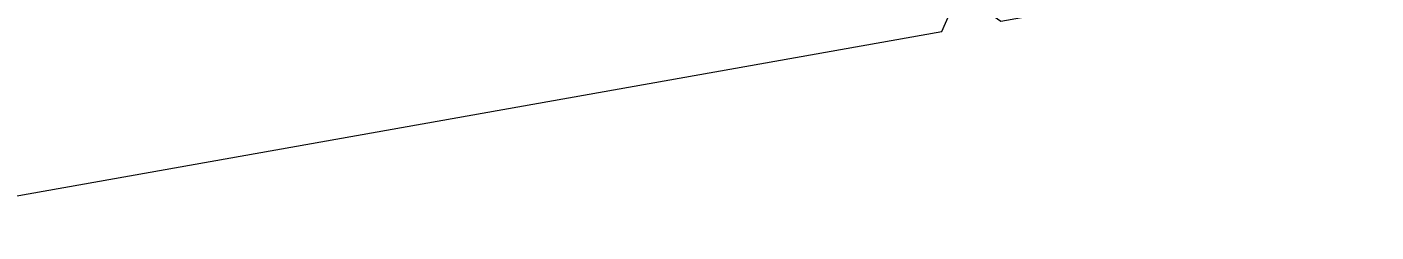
# Model space of a CAD drawing. Header units: millimetres. Extents: x -8417289 to 9420486, y 0 to 166066.
# Drawn here: x -194465.87 to -194452.19, y 106320.98 to 106323.06 of the extents above; entities that cross this region are included whole.
import ezdxf
from ezdxf import colors
from ezdxf.entities.mleader import LeaderData, LeaderLine
from ezdxf.math import Vec2, Vec3

# ---------------------------------------------------------------- set-up
doc = ezdxf.new("R2010")
doc.units = ezdxf.units.MM
doc.header["$MEASUREMENT"] = 0
doc.layers.get('0').update_dxf_attribs({"color": 250, "lineweight": 9})
for name, color, linetype, lineweight in [('_АР ТЕКСТ', 250, 'Continuous', 25), ('АР_Размеры', 175, 'Continuous', 9), ('АР_Сущ Несущая стена', 216, 'Continuous', 30)]:
    doc.layers.add(name, color=color, linetype=linetype, lineweight=lineweight)
doc.styles.add('ISOCPEUR', font='isocpeur.TTF')

# ---------------------------------------------------------------- blocks, each defined once
blk = doc.blocks.new('_DotSmall')
at = {"color": 0, "linetype": 'ByBlock', "const_width": 0.5}
blk.add_lwpolyline([(-0.0625, 0, 1), (0.0625, 0, 1)], format="xyb", close=True, dxfattribs=at)

msp = doc.modelspace()

# ---------------------------------------------------------------- linework, layer by layer
at = {"layer": 'АР_Размеры', "color": 5, "lineweight": 0, "ltscale": 100, "transparency": 33554687}
for points in [[(-194468.136, 106360.88), (-194462.352, 106328.244, 0.414326), (-194461.716, 106327.8), (-194460.395, 106328.034, 0.410627), (-194459.949, 106328.663), (-194460.068, 106329.33, 0.492552), (-194460.332, 106329.531), (-194460.83, 106329.442, -0.441111), (-194461.113, 106329.64), (-194461.381, 106331.494, -0.208057), (-194461.101, 106332.35, -0.000016), (-194459.173, 106335.105, -0.439819), (-194457.73, 106335.361, -0.000016), (-194454.973, 106333.436, -0.208057), (-194454.416, 106332.729), (-194454.03, 106330.895, -0.441111), (-194454.228, 106330.613), (-194454.726, 106330.524, 0.492552), (-194454.905, 106330.245), (-194454.787, 106329.578, 0.410627), (-194454.152, 106329.14), (-194452.832, 106329.374, 0.414326), (-194452.387, 106330.01), (-194458.172, 106362.646, 0.523933)], [(-194468.136, 106360.88), (-194462.352, 106328.244, 0.414326), (-194461.716, 106327.8), (-194460.395, 106328.034, 0.410627), (-194459.949, 106328.663), (-194460.068, 106329.33, 0.492552), (-194460.332, 106329.531), (-194460.83, 106329.442, -0.441111), (-194461.113, 106329.64), (-194461.381, 106331.494, -0.208057), (-194461.101, 106332.35, -0.000016), (-194459.173, 106335.105, -0.439819), (-194457.73, 106335.361, -0.000016), (-194454.973, 106333.436, -0.208057), (-194454.416, 106332.729), (-194454.03, 106330.895, -0.441111), (-194454.228, 106330.613), (-194454.726, 106330.524, 0.492552), (-194454.905, 106330.245), (-194454.787, 106329.578, 0.410627), (-194454.152, 106329.14), (-194452.832, 106329.374, 0.414326), (-194452.387, 106330.01), (-194458.172, 106362.646, 0.523933)], [(-194468.136, 106360.88), (-194462.352, 106328.244, 0.414326), (-194461.716, 106327.8), (-194460.395, 106328.034, 0.410627), (-194459.949, 106328.663), (-194460.068, 106329.33, 0.492552), (-194460.332, 106329.531), (-194460.83, 106329.442, -0.441111), (-194461.113, 106329.64), (-194461.381, 106331.494, -0.208057), (-194461.101, 106332.35, -0.000016), (-194459.173, 106335.105, -0.439819), (-194457.73, 106335.361, -0.000016), (-194454.973, 106333.436, -0.208057), (-194454.416, 106332.729), (-194454.03, 106330.895, -0.441111), (-194454.228, 106330.613), (-194454.726, 106330.524, 0.492552), (-194454.905, 106330.245), (-194454.787, 106329.578, 0.410627), (-194454.152, 106329.14), (-194452.832, 106329.374, 0.414326), (-194452.387, 106330.01), (-194458.172, 106362.646, 0.523933)], [(-194468.136, 106360.88), (-194462.352, 106328.244, 0.414326), (-194461.716, 106327.8), (-194460.395, 106328.034, 0.410627), (-194459.949, 106328.663), (-194460.068, 106329.33, 0.492552), (-194460.332, 106329.531), (-194460.83, 106329.442, -0.441111), (-194461.113, 106329.64), (-194461.381, 106331.494, -0.208057), (-194461.101, 106332.35, -0.000016), (-194459.173, 106335.105, -0.439819), (-194457.73, 106335.361, -0.000016), (-194454.973, 106333.436, -0.208057), (-194454.416, 106332.729), (-194454.03, 106330.895, -0.441111), (-194454.228, 106330.613), (-194454.726, 106330.524, 0.492552), (-194454.905, 106330.245), (-194454.787, 106329.578, 0.410627), (-194454.152, 106329.14), (-194452.832, 106329.374, 0.414326), (-194452.387, 106330.01), (-194458.172, 106362.646, 0.523933)], [(-194468.136, 106360.88), (-194462.352, 106328.244, 0.414326), (-194461.716, 106327.8), (-194460.395, 106328.034, 0.410627), (-194459.949, 106328.663), (-194460.068, 106329.33, 0.492552), (-194460.332, 106329.531), (-194460.83, 106329.442, -0.441111), (-194461.113, 106329.64), (-194461.381, 106331.494, -0.208057), (-194461.101, 106332.35, -0.000016), (-194459.173, 106335.105, -0.439819), (-194457.73, 106335.361, -0.000016), (-194454.973, 106333.436, -0.208057), (-194454.416, 106332.729), (-194454.03, 106330.895, -0.441111), (-194454.228, 106330.613), (-194454.726, 106330.524, 0.492552), (-194454.905, 106330.245), (-194454.787, 106329.578, 0.410627), (-194454.152, 106329.14), (-194452.832, 106329.374, 0.414326), (-194452.387, 106330.01), (-194458.172, 106362.646, 0.523933)], [(-194468.136, 106360.88), (-194462.352, 106328.244, 0.414326), (-194461.716, 106327.8), (-194460.395, 106328.034, 0.410627), (-194459.949, 106328.663), (-194460.068, 106329.33, 0.492552), (-194460.332, 106329.531), (-194460.83, 106329.442, -0.441111), (-194461.113, 106329.64), (-194461.381, 106331.494, -0.208057), (-194461.101, 106332.35, -0.000016), (-194459.173, 106335.105, -0.439819), (-194457.73, 106335.361, -0.000016), (-194454.973, 106333.436, -0.208057), (-194454.416, 106332.729), (-194454.03, 106330.895, -0.441111), (-194454.228, 106330.613), (-194454.726, 106330.524, 0.492552), (-194454.905, 106330.245), (-194454.787, 106329.578, 0.410627), (-194454.152, 106329.14), (-194452.832, 106329.374, 0.414326), (-194452.387, 106330.01), (-194458.172, 106362.646, 0.523933)], [(-194468.136, 106360.88), (-194462.352, 106328.244, 0.414326), (-194461.716, 106327.8), (-194460.395, 106328.034, 0.410627), (-194459.949, 106328.663), (-194460.068, 106329.33, 0.492552), (-194460.332, 106329.531), (-194460.83, 106329.442, -0.441111), (-194461.113, 106329.64), (-194461.381, 106331.494, -0.208057), (-194461.101, 106332.35, -0.000016), (-194459.173, 106335.105, -0.439819), (-194457.73, 106335.361, -0.000016), (-194454.973, 106333.436, -0.208057), (-194454.416, 106332.729), (-194454.03, 106330.895, -0.441111), (-194454.228, 106330.613), (-194454.726, 106330.524, 0.492552), (-194454.905, 106330.245), (-194454.787, 106329.578, 0.410627), (-194454.152, 106329.14), (-194452.832, 106329.374, 0.414326), (-194452.387, 106330.01), (-194458.172, 106362.646, 0.523933)], [(-194468.136, 106360.88), (-194462.352, 106328.244, 0.414326), (-194461.716, 106327.8), (-194460.395, 106328.034, 0.410627), (-194459.949, 106328.663), (-194460.068, 106329.33, 0.492552), (-194460.332, 106329.531), (-194460.83, 106329.442, -0.441111), (-194461.113, 106329.64), (-194461.381, 106331.494, -0.208057), (-194461.101, 106332.35, -0.000016), (-194459.173, 106335.105, -0.439819), (-194457.73, 106335.361, -0.000016), (-194454.973, 106333.436, -0.208057), (-194454.416, 106332.729), (-194454.03, 106330.895, -0.441111), (-194454.228, 106330.613), (-194454.726, 106330.524, 0.492552), (-194454.905, 106330.245), (-194454.787, 106329.578, 0.410627), (-194454.152, 106329.14), (-194452.832, 106329.374, 0.414326), (-194452.387, 106330.01), (-194458.172, 106362.646, 0.523933)], [(-194468.136, 106360.88), (-194462.352, 106328.244, 0.414326), (-194461.716, 106327.8), (-194460.395, 106328.034, 0.410627), (-194459.949, 106328.663), (-194460.068, 106329.33, 0.492552), (-194460.332, 106329.531), (-194460.83, 106329.442, -0.441111), (-194461.113, 106329.64), (-194461.381, 106331.494, -0.208057), (-194461.101, 106332.35, -0.000016), (-194459.173, 106335.105, -0.439819), (-194457.73, 106335.361, -0.000016), (-194454.973, 106333.436, -0.208057), (-194454.416, 106332.729), (-194454.03, 106330.895, -0.441111), (-194454.228, 106330.613), (-194454.726, 106330.524, 0.492552), (-194454.905, 106330.245), (-194454.787, 106329.578, 0.410627), (-194454.152, 106329.14), (-194452.832, 106329.374, 0.414326), (-194452.387, 106330.01), (-194458.172, 106362.646, 0.523933)], [(-194468.136, 106360.88), (-194462.352, 106328.244, 0.414326), (-194461.716, 106327.8), (-194460.395, 106328.034, 0.410627), (-194459.949, 106328.663), (-194460.068, 106329.33, 0.492552), (-194460.332, 106329.531), (-194460.83, 106329.442, -0.441111), (-194461.113, 106329.64), (-194461.381, 106331.494, -0.208057), (-194461.101, 106332.35, -0.000016), (-194459.173, 106335.105, -0.439819), (-194457.73, 106335.361, -0.000016), (-194454.973, 106333.436, -0.208057), (-194454.416, 106332.729), (-194454.03, 106330.895, -0.441111), (-194454.228, 106330.613), (-194454.726, 106330.524, 0.492552), (-194454.905, 106330.245), (-194454.787, 106329.578, 0.410627), (-194454.152, 106329.14), (-194452.832, 106329.374, 0.414326), (-194452.387, 106330.01), (-194458.172, 106362.646, 0.523933)], [(-194468.136, 106360.88), (-194462.352, 106328.244, 0.414326), (-194461.716, 106327.8), (-194460.395, 106328.034, 0.410627), (-194459.949, 106328.663), (-194460.068, 106329.33, 0.492552), (-194460.332, 106329.531), (-194460.83, 106329.442, -0.441111), (-194461.113, 106329.64), (-194461.381, 106331.494, -0.208057), (-194461.101, 106332.35, -0.000016), (-194459.173, 106335.105, -0.439819), (-194457.73, 106335.361, -0.000016), (-194454.973, 106333.436, -0.208057), (-194454.416, 106332.729), (-194454.03, 106330.895, -0.441111), (-194454.228, 106330.613), (-194454.726, 106330.524, 0.492552), (-194454.905, 106330.245), (-194454.787, 106329.578, 0.410627), (-194454.152, 106329.14), (-194452.832, 106329.374, 0.414326), (-194452.387, 106330.01), (-194458.172, 106362.646, 0.523933)], [(-194468.136, 106360.88), (-194462.352, 106328.244, 0.414326), (-194461.716, 106327.8), (-194460.395, 106328.034, 0.410627), (-194459.949, 106328.663), (-194460.068, 106329.33, 0.492552), (-194460.332, 106329.531), (-194460.83, 106329.442, -0.441111), (-194461.113, 106329.64), (-194461.381, 106331.494, -0.208057), (-194461.101, 106332.35, -0.000016), (-194459.173, 106335.105, -0.439819), (-194457.73, 106335.361, -0.000016), (-194454.973, 106333.436, -0.208057), (-194454.416, 106332.729), (-194454.03, 106330.895, -0.441111), (-194454.228, 106330.613), (-194454.726, 106330.524, 0.492552), (-194454.905, 106330.245), (-194454.787, 106329.578, 0.410627), (-194454.152, 106329.14), (-194452.832, 106329.374, 0.414326), (-194452.387, 106330.01), (-194458.172, 106362.646, 0.523933)], [(-194468.136, 106360.88), (-194462.352, 106328.244, 0.414326), (-194461.716, 106327.8), (-194460.395, 106328.034, 0.410627), (-194459.949, 106328.663), (-194460.068, 106329.33, 0.492552), (-194460.332, 106329.531), (-194460.83, 106329.442, -0.441111), (-194461.113, 106329.64), (-194461.381, 106331.494, -0.208057), (-194461.101, 106332.35, -0.000016), (-194459.173, 106335.105, -0.439819), (-194457.73, 106335.361, -0.000016), (-194454.973, 106333.436, -0.208057), (-194454.416, 106332.729), (-194454.03, 106330.895, -0.441111), (-194454.228, 106330.613), (-194454.726, 106330.524, 0.492552), (-194454.905, 106330.245), (-194454.787, 106329.578, 0.410627), (-194454.152, 106329.14), (-194452.832, 106329.374, 0.414326), (-194452.387, 106330.01), (-194458.172, 106362.646, 0.523933)], [(-194468.136, 106360.88), (-194462.352, 106328.244, 0.414326), (-194461.716, 106327.8), (-194460.395, 106328.034, 0.410627), (-194459.949, 106328.663), (-194460.068, 106329.33, 0.492552), (-194460.332, 106329.531), (-194460.83, 106329.442, -0.441111), (-194461.113, 106329.64), (-194461.381, 106331.494, -0.208057), (-194461.101, 106332.35, -0.000016), (-194459.173, 106335.105, -0.439819), (-194457.73, 106335.361, -0.000016), (-194454.973, 106333.436, -0.208057), (-194454.416, 106332.729), (-194454.03, 106330.895, -0.441111), (-194454.228, 106330.613), (-194454.726, 106330.524, 0.492552), (-194454.905, 106330.245), (-194454.787, 106329.578, 0.410627), (-194454.152, 106329.14), (-194452.832, 106329.374, 0.414326), (-194452.387, 106330.01), (-194458.172, 106362.646, 0.523933)], [(-194468.136, 106360.88), (-194462.352, 106328.244, 0.414326), (-194461.716, 106327.8), (-194460.395, 106328.034, 0.410627), (-194459.949, 106328.663), (-194460.068, 106329.33, 0.492552), (-194460.332, 106329.531), (-194460.83, 106329.442, -0.441111), (-194461.113, 106329.64), (-194461.381, 106331.494, -0.208057), (-194461.101, 106332.35, -0.000016), (-194459.173, 106335.105, -0.439819), (-194457.73, 106335.361, -0.000016), (-194454.973, 106333.436, -0.208057), (-194454.416, 106332.729), (-194454.03, 106330.895, -0.441111), (-194454.228, 106330.613), (-194454.726, 106330.524, 0.492552), (-194454.905, 106330.245), (-194454.787, 106329.578, 0.410627), (-194454.152, 106329.14), (-194452.832, 106329.374, 0.414326), (-194452.387, 106330.01), (-194458.172, 106362.646, 0.523933)], [(-194468.136, 106360.88), (-194462.352, 106328.244, 0.414326), (-194461.716, 106327.8), (-194460.395, 106328.034, 0.410627), (-194459.949, 106328.663), (-194460.068, 106329.33, 0.492552), (-194460.332, 106329.531), (-194460.83, 106329.442, -0.441111), (-194461.113, 106329.64), (-194461.381, 106331.494, -0.208057), (-194461.101, 106332.35, -0.000016), (-194459.173, 106335.105, -0.439819), (-194457.73, 106335.361, -0.000016), (-194454.973, 106333.436, -0.208057), (-194454.416, 106332.729), (-194454.03, 106330.895, -0.441111), (-194454.228, 106330.613), (-194454.726, 106330.524, 0.492552), (-194454.905, 106330.245), (-194454.787, 106329.578, 0.410627), (-194454.152, 106329.14), (-194452.832, 106329.374, 0.414326), (-194452.387, 106330.01), (-194458.172, 106362.646, 0.523933)], [(-194468.136, 106360.88), (-194462.352, 106328.244, 0.414326), (-194461.716, 106327.8), (-194460.395, 106328.034, 0.410627), (-194459.949, 106328.663), (-194460.068, 106329.33, 0.492552), (-194460.332, 106329.531), (-194460.83, 106329.442, -0.441111), (-194461.113, 106329.64), (-194461.381, 106331.494, -0.208057), (-194461.101, 106332.35, -0.000016), (-194459.173, 106335.105, -0.439819), (-194457.73, 106335.361, -0.000016), (-194454.973, 106333.436, -0.208057), (-194454.416, 106332.729), (-194454.03, 106330.895, -0.441111), (-194454.228, 106330.613), (-194454.726, 106330.524, 0.492552), (-194454.905, 106330.245), (-194454.787, 106329.578, 0.410627), (-194454.152, 106329.14), (-194452.832, 106329.374, 0.414326), (-194452.387, 106330.01), (-194458.172, 106362.646, 0.523933)], [(-194468.136, 106360.88), (-194462.352, 106328.244, 0.414326), (-194461.716, 106327.8), (-194460.395, 106328.034, 0.410627), (-194459.949, 106328.663), (-194460.068, 106329.33, 0.492552), (-194460.332, 106329.531), (-194460.83, 106329.442, -0.441111), (-194461.113, 106329.64), (-194461.381, 106331.494, -0.208057), (-194461.101, 106332.35, -0.000016), (-194459.173, 106335.105, -0.439819), (-194457.73, 106335.361, -0.000016), (-194454.973, 106333.436, -0.208057), (-194454.416, 106332.729), (-194454.03, 106330.895, -0.441111), (-194454.228, 106330.613), (-194454.726, 106330.524, 0.492552), (-194454.905, 106330.245), (-194454.787, 106329.578, 0.410627), (-194454.152, 106329.14), (-194452.832, 106329.374, 0.414326), (-194452.387, 106330.01), (-194458.172, 106362.646, 0.523933)], [(-194468.136, 106360.88), (-194462.352, 106328.244, 0.414326), (-194461.716, 106327.8), (-194460.395, 106328.034, 0.410627), (-194459.949, 106328.663), (-194460.068, 106329.33, 0.492552), (-194460.332, 106329.531), (-194460.83, 106329.442, -0.441111), (-194461.113, 106329.64), (-194461.381, 106331.494, -0.208057), (-194461.101, 106332.35, -0.000016), (-194459.173, 106335.105, -0.439819), (-194457.73, 106335.361, -0.000016), (-194454.973, 106333.436, -0.208057), (-194454.416, 106332.729), (-194454.03, 106330.895, -0.441111), (-194454.228, 106330.613), (-194454.726, 106330.524, 0.492552), (-194454.905, 106330.245), (-194454.787, 106329.578, 0.410627), (-194454.152, 106329.14), (-194452.832, 106329.374, 0.414326), (-194452.387, 106330.01), (-194458.172, 106362.646, 0.523933)], [(-194468.136, 106360.88), (-194462.352, 106328.244, 0.414326), (-194461.716, 106327.8), (-194460.395, 106328.034, 0.410627), (-194459.949, 106328.663), (-194460.068, 106329.33, 0.492552), (-194460.332, 106329.531), (-194460.83, 106329.442, -0.441111), (-194461.113, 106329.64), (-194461.381, 106331.494, -0.208057), (-194461.101, 106332.35, -0.000016), (-194459.173, 106335.105, -0.439819), (-194457.73, 106335.361, -0.000016), (-194454.973, 106333.436, -0.208057), (-194454.416, 106332.729), (-194454.03, 106330.895, -0.441111), (-194454.228, 106330.613), (-194454.726, 106330.524, 0.492552), (-194454.905, 106330.245), (-194454.787, 106329.578, 0.410627), (-194454.152, 106329.14), (-194452.832, 106329.374, 0.414326), (-194452.387, 106330.01), (-194458.172, 106362.646, 0.523933)], [(-194468.136, 106360.88), (-194462.352, 106328.244, 0.414326), (-194461.716, 106327.8), (-194460.395, 106328.034, 0.410627), (-194459.949, 106328.663), (-194460.068, 106329.33, 0.492552), (-194460.332, 106329.531), (-194460.83, 106329.442, -0.441111), (-194461.113, 106329.64), (-194461.381, 106331.494, -0.208057), (-194461.101, 106332.35, -0.000016), (-194459.173, 106335.105, -0.439819), (-194457.73, 106335.361, -0.000016), (-194454.973, 106333.436, -0.208057), (-194454.416, 106332.729), (-194454.03, 106330.895, -0.441111), (-194454.228, 106330.613), (-194454.726, 106330.524, 0.492552), (-194454.905, 106330.245), (-194454.787, 106329.578, 0.410627), (-194454.152, 106329.14), (-194452.832, 106329.374, 0.414326), (-194452.387, 106330.01), (-194458.172, 106362.646, 0.523933)], [(-194468.136, 106360.88), (-194462.352, 106328.244, 0.414326), (-194461.716, 106327.8), (-194460.395, 106328.034, 0.410627), (-194459.949, 106328.663), (-194460.068, 106329.33, 0.492552), (-194460.332, 106329.531), (-194460.83, 106329.442, -0.441111), (-194461.113, 106329.64), (-194461.381, 106331.494, -0.208057), (-194461.101, 106332.35, -0.000016), (-194459.173, 106335.105, -0.439819), (-194457.73, 106335.361, -0.000016), (-194454.973, 106333.436, -0.208057), (-194454.416, 106332.729), (-194454.03, 106330.895, -0.441111), (-194454.228, 106330.613), (-194454.726, 106330.524, 0.492552), (-194454.905, 106330.245), (-194454.787, 106329.578, 0.410627), (-194454.152, 106329.14), (-194452.832, 106329.374, 0.414326), (-194452.387, 106330.01), (-194458.172, 106362.646, 0.523933)], [(-194468.136, 106360.88), (-194462.352, 106328.244, 0.414326), (-194461.716, 106327.8), (-194460.395, 106328.034, 0.410627), (-194459.949, 106328.663), (-194460.068, 106329.33, 0.492552), (-194460.332, 106329.531), (-194460.83, 106329.442, -0.441111), (-194461.113, 106329.64), (-194461.381, 106331.494, -0.208057), (-194461.101, 106332.35, -0.000016), (-194459.173, 106335.105, -0.439819), (-194457.73, 106335.361, -0.000016), (-194454.973, 106333.436, -0.208057), (-194454.416, 106332.729), (-194454.03, 106330.895, -0.441111), (-194454.228, 106330.613), (-194454.726, 106330.524, 0.492552), (-194454.905, 106330.245), (-194454.787, 106329.578, 0.410627), (-194454.152, 106329.14), (-194452.832, 106329.374, 0.414326), (-194452.387, 106330.01), (-194458.172, 106362.646, 0.523933)], [(-194468.136, 106360.88), (-194462.352, 106328.244, 0.414326), (-194461.716, 106327.8), (-194460.395, 106328.034, 0.410627), (-194459.949, 106328.663), (-194460.068, 106329.33, 0.492552), (-194460.332, 106329.531), (-194460.83, 106329.442, -0.441111), (-194461.113, 106329.64), (-194461.381, 106331.494, -0.208057), (-194461.101, 106332.35, -0.000016), (-194459.173, 106335.105, -0.439819), (-194457.73, 106335.361, -0.000016), (-194454.973, 106333.436, -0.208057), (-194454.416, 106332.729), (-194454.03, 106330.895, -0.441111), (-194454.228, 106330.613), (-194454.726, 106330.524, 0.492552), (-194454.905, 106330.245), (-194454.787, 106329.578, 0.410627), (-194454.152, 106329.14), (-194452.832, 106329.374, 0.414326), (-194452.387, 106330.01), (-194458.172, 106362.646, 0.523933)], [(-194468.136, 106360.88), (-194462.352, 106328.244, 0.414326), (-194461.716, 106327.8), (-194460.395, 106328.034, 0.410627), (-194459.949, 106328.663), (-194460.068, 106329.33, 0.492552), (-194460.332, 106329.531), (-194460.83, 106329.442, -0.441111), (-194461.113, 106329.64), (-194461.381, 106331.494, -0.208057), (-194461.101, 106332.35, -0.000016), (-194459.173, 106335.105, -0.439819), (-194457.73, 106335.361, -0.000016), (-194454.973, 106333.436, -0.208057), (-194454.416, 106332.729), (-194454.03, 106330.895, -0.441111), (-194454.228, 106330.613), (-194454.726, 106330.524, 0.492552), (-194454.905, 106330.245), (-194454.787, 106329.578, 0.410627), (-194454.152, 106329.14), (-194452.832, 106329.374, 0.414326), (-194452.387, 106330.01), (-194458.172, 106362.646, 0.523933)], [(-194468.136, 106360.88), (-194462.352, 106328.244, 0.414326), (-194461.716, 106327.8), (-194460.395, 106328.034, 0.410627), (-194459.949, 106328.663), (-194460.068, 106329.33, 0.492552), (-194460.332, 106329.531), (-194460.83, 106329.442, -0.441111), (-194461.113, 106329.64), (-194461.381, 106331.494, -0.208057), (-194461.101, 106332.35, -0.000016), (-194459.173, 106335.105, -0.439819), (-194457.73, 106335.361, -0.000016), (-194454.973, 106333.436, -0.208057), (-194454.416, 106332.729), (-194454.03, 106330.895, -0.441111), (-194454.228, 106330.613), (-194454.726, 106330.524, 0.492552), (-194454.905, 106330.245), (-194454.787, 106329.578, 0.410627), (-194454.152, 106329.14), (-194452.832, 106329.374, 0.414326), (-194452.387, 106330.01), (-194458.172, 106362.646, 0.523933)], [(-194468.136, 106360.88), (-194462.352, 106328.244, 0.414326), (-194461.716, 106327.8), (-194460.395, 106328.034, 0.410627), (-194459.949, 106328.663), (-194460.068, 106329.33, 0.492552), (-194460.332, 106329.531), (-194460.83, 106329.442, -0.441111), (-194461.113, 106329.64), (-194461.381, 106331.494, -0.208057), (-194461.101, 106332.35, -0.000016), (-194459.173, 106335.105, -0.439819), (-194457.73, 106335.361, -0.000016), (-194454.973, 106333.436, -0.208057), (-194454.416, 106332.729), (-194454.03, 106330.895, -0.441111), (-194454.228, 106330.613), (-194454.726, 106330.524, 0.492552), (-194454.905, 106330.245), (-194454.787, 106329.578, 0.410627), (-194454.152, 106329.14), (-194452.832, 106329.374, 0.414326), (-194452.387, 106330.01), (-194458.172, 106362.646, 0.523933)], [(-194468.136, 106360.88), (-194462.352, 106328.244, 0.414326), (-194461.716, 106327.8), (-194460.395, 106328.034, 0.410627), (-194459.949, 106328.663), (-194460.068, 106329.33, 0.492552), (-194460.332, 106329.531), (-194460.83, 106329.442, -0.441111), (-194461.113, 106329.64), (-194461.381, 106331.494, -0.208057), (-194461.101, 106332.35, -0.000016), (-194459.173, 106335.105, -0.439819), (-194457.73, 106335.361, -0.000016), (-194454.973, 106333.436, -0.208057), (-194454.416, 106332.729), (-194454.03, 106330.895, -0.441111), (-194454.228, 106330.613), (-194454.726, 106330.524, 0.492552), (-194454.905, 106330.245), (-194454.787, 106329.578, 0.410627), (-194454.152, 106329.14), (-194452.832, 106329.374, 0.414326), (-194452.387, 106330.01), (-194458.172, 106362.646, 0.523933)], [(-194468.136, 106360.88), (-194462.352, 106328.244, 0.414326), (-194461.716, 106327.8), (-194460.395, 106328.034, 0.410627), (-194459.949, 106328.663), (-194460.068, 106329.33, 0.492552), (-194460.332, 106329.531), (-194460.83, 106329.442, -0.441111), (-194461.113, 106329.64), (-194461.381, 106331.494, -0.208057), (-194461.101, 106332.35, -0.000016), (-194459.173, 106335.105, -0.439819), (-194457.73, 106335.361, -0.000016), (-194454.973, 106333.436, -0.208057), (-194454.416, 106332.729), (-194454.03, 106330.895, -0.441111), (-194454.228, 106330.613), (-194454.726, 106330.524, 0.492552), (-194454.905, 106330.245), (-194454.787, 106329.578, 0.410627), (-194454.152, 106329.14), (-194452.832, 106329.374, 0.414326), (-194452.387, 106330.01), (-194458.172, 106362.646, 0.523933)], [(-194468.136, 106360.88), (-194462.352, 106328.244, 0.414326), (-194461.716, 106327.8), (-194460.395, 106328.034, 0.410627), (-194459.949, 106328.663), (-194460.068, 106329.33, 0.492552), (-194460.332, 106329.531), (-194460.83, 106329.442, -0.441111), (-194461.113, 106329.64), (-194461.381, 106331.494, -0.208057), (-194461.101, 106332.35, -0.000016), (-194459.173, 106335.105, -0.439819), (-194457.73, 106335.361, -0.000016), (-194454.973, 106333.436, -0.208057), (-194454.416, 106332.729), (-194454.03, 106330.895, -0.441111), (-194454.228, 106330.613), (-194454.726, 106330.524, 0.492552), (-194454.905, 106330.245), (-194454.787, 106329.578, 0.410627), (-194454.152, 106329.14), (-194452.832, 106329.374, 0.414326), (-194452.387, 106330.01), (-194458.172, 106362.646, 0.523933)], [(-194468.136, 106360.88), (-194462.352, 106328.244, 0.414326), (-194461.716, 106327.8), (-194460.395, 106328.034, 0.410627), (-194459.949, 106328.663), (-194460.068, 106329.33, 0.492552), (-194460.332, 106329.531), (-194460.83, 106329.442, -0.441111), (-194461.113, 106329.64), (-194461.381, 106331.494, -0.208057), (-194461.101, 106332.35, -0.000016), (-194459.173, 106335.105, -0.439819), (-194457.73, 106335.361, -0.000016), (-194454.973, 106333.436, -0.208057), (-194454.416, 106332.729), (-194454.03, 106330.895, -0.441111), (-194454.228, 106330.613), (-194454.726, 106330.524, 0.492552), (-194454.905, 106330.245), (-194454.787, 106329.578, 0.410627), (-194454.152, 106329.14), (-194452.832, 106329.374, 0.414326), (-194452.387, 106330.01), (-194458.172, 106362.646, 0.523933)], [(-194468.136, 106360.88), (-194462.352, 106328.244, 0.414326), (-194461.716, 106327.8), (-194460.395, 106328.034, 0.410627), (-194459.949, 106328.663), (-194460.068, 106329.33, 0.492552), (-194460.332, 106329.531), (-194460.83, 106329.442, -0.441111), (-194461.113, 106329.64), (-194461.381, 106331.494, -0.208057), (-194461.101, 106332.35, -0.000016), (-194459.173, 106335.105, -0.439819), (-194457.73, 106335.361, -0.000016), (-194454.973, 106333.436, -0.208057), (-194454.416, 106332.729), (-194454.03, 106330.895, -0.441111), (-194454.228, 106330.613), (-194454.726, 106330.524, 0.492552), (-194454.905, 106330.245), (-194454.787, 106329.578, 0.410627), (-194454.152, 106329.14), (-194452.832, 106329.374, 0.414326), (-194452.387, 106330.01), (-194458.172, 106362.646, 0.523933)], [(-194468.136, 106360.88), (-194462.352, 106328.244, 0.414326), (-194461.716, 106327.8), (-194460.395, 106328.034, 0.410627), (-194459.949, 106328.663), (-194460.068, 106329.33, 0.492552), (-194460.332, 106329.531), (-194460.83, 106329.442, -0.441111), (-194461.113, 106329.64), (-194461.381, 106331.494, -0.208057), (-194461.101, 106332.35, -0.000016), (-194459.173, 106335.105, -0.439819), (-194457.73, 106335.361, -0.000016), (-194454.973, 106333.436, -0.208057), (-194454.416, 106332.729), (-194454.03, 106330.895, -0.441111), (-194454.228, 106330.613), (-194454.726, 106330.524, 0.492552), (-194454.905, 106330.245), (-194454.787, 106329.578, 0.410627), (-194454.152, 106329.14), (-194452.832, 106329.374, 0.414326), (-194452.387, 106330.01), (-194458.172, 106362.646, 0.523933)], [(-194468.136, 106360.88), (-194462.352, 106328.244, 0.414326), (-194461.716, 106327.8), (-194460.395, 106328.034, 0.410627), (-194459.949, 106328.663), (-194460.068, 106329.33, 0.492552), (-194460.332, 106329.531), (-194460.83, 106329.442, -0.441111), (-194461.113, 106329.64), (-194461.381, 106331.494, -0.208057), (-194461.101, 106332.35, -0.000016), (-194459.173, 106335.105, -0.439819), (-194457.73, 106335.361, -0.000016), (-194454.973, 106333.436, -0.208057), (-194454.416, 106332.729), (-194454.03, 106330.895, -0.441111), (-194454.228, 106330.613), (-194454.726, 106330.524, 0.492552), (-194454.905, 106330.245), (-194454.787, 106329.578, 0.410627), (-194454.152, 106329.14), (-194452.832, 106329.374, 0.414326), (-194452.387, 106330.01), (-194458.172, 106362.646, 0.523933)], [(-194468.136, 106360.88), (-194462.352, 106328.244, 0.414326), (-194461.716, 106327.8), (-194460.395, 106328.034, 0.410627), (-194459.949, 106328.663), (-194460.068, 106329.33, 0.492552), (-194460.332, 106329.531), (-194460.83, 106329.442, -0.441111), (-194461.113, 106329.64), (-194461.381, 106331.494, -0.208057), (-194461.101, 106332.35, -0.000016), (-194459.173, 106335.105, -0.439819), (-194457.73, 106335.361, -0.000016), (-194454.973, 106333.436, -0.208057), (-194454.416, 106332.729), (-194454.03, 106330.895, -0.441111), (-194454.228, 106330.613), (-194454.726, 106330.524, 0.492552), (-194454.905, 106330.245), (-194454.787, 106329.578, 0.410627), (-194454.152, 106329.14), (-194452.832, 106329.374, 0.414326), (-194452.387, 106330.01), (-194458.172, 106362.646, 0.523933)], [(-194468.136, 106360.88), (-194462.352, 106328.244, 0.414326), (-194461.716, 106327.8), (-194460.395, 106328.034, 0.410627), (-194459.949, 106328.663), (-194460.068, 106329.33, 0.492552), (-194460.332, 106329.531), (-194460.83, 106329.442, -0.441111), (-194461.113, 106329.64), (-194461.381, 106331.494, -0.208057), (-194461.101, 106332.35, -0.000016), (-194459.173, 106335.105, -0.439819), (-194457.73, 106335.361, -0.000016), (-194454.973, 106333.436, -0.208057), (-194454.416, 106332.729), (-194454.03, 106330.895, -0.441111), (-194454.228, 106330.613), (-194454.726, 106330.524, 0.492552), (-194454.905, 106330.245), (-194454.787, 106329.578, 0.410627), (-194454.152, 106329.14), (-194452.832, 106329.374, 0.414326), (-194452.387, 106330.01), (-194458.172, 106362.646, 0.523933)], [(-194468.136, 106360.88), (-194462.352, 106328.244, 0.414326), (-194461.716, 106327.8), (-194460.395, 106328.034, 0.410627), (-194459.949, 106328.663), (-194460.068, 106329.33, 0.492552), (-194460.332, 106329.531), (-194460.83, 106329.442, -0.441111), (-194461.113, 106329.64), (-194461.381, 106331.494, -0.208057), (-194461.101, 106332.35, -0.000016), (-194459.173, 106335.105, -0.439819), (-194457.73, 106335.361, -0.000016), (-194454.973, 106333.436, -0.208057), (-194454.416, 106332.729), (-194454.03, 106330.895, -0.441111), (-194454.228, 106330.613), (-194454.726, 106330.524, 0.492552), (-194454.905, 106330.245), (-194454.787, 106329.578, 0.410627), (-194454.152, 106329.14), (-194452.832, 106329.374, 0.414326), (-194452.387, 106330.01), (-194458.172, 106362.646, 0.523933)], [(-194468.136, 106360.88), (-194462.352, 106328.244, 0.414326), (-194461.716, 106327.8), (-194460.395, 106328.034, 0.410627), (-194459.949, 106328.663), (-194460.068, 106329.33, 0.492552), (-194460.332, 106329.531), (-194460.83, 106329.442, -0.441111), (-194461.113, 106329.64), (-194461.381, 106331.494, -0.208057), (-194461.101, 106332.35, -0.000016), (-194459.173, 106335.105, -0.439819), (-194457.73, 106335.361, -0.000016), (-194454.973, 106333.436, -0.208057), (-194454.416, 106332.729), (-194454.03, 106330.895, -0.441111), (-194454.228, 106330.613), (-194454.726, 106330.524, 0.492552), (-194454.905, 106330.245), (-194454.787, 106329.578, 0.410627), (-194454.152, 106329.14), (-194452.832, 106329.374, 0.414326), (-194452.387, 106330.01), (-194458.172, 106362.646, 0.523933)], [(-194468.136, 106360.88), (-194462.352, 106328.244, 0.414326), (-194461.716, 106327.8), (-194460.395, 106328.034, 0.410627), (-194459.949, 106328.663), (-194460.068, 106329.33, 0.492552), (-194460.332, 106329.531), (-194460.83, 106329.442, -0.441111), (-194461.113, 106329.64), (-194461.381, 106331.494, -0.208057), (-194461.101, 106332.35, -0.000016), (-194459.173, 106335.105, -0.439819), (-194457.73, 106335.361, -0.000016), (-194454.973, 106333.436, -0.208057), (-194454.416, 106332.729), (-194454.03, 106330.895, -0.441111), (-194454.228, 106330.613), (-194454.726, 106330.524, 0.492552), (-194454.905, 106330.245), (-194454.787, 106329.578, 0.410627), (-194454.152, 106329.14), (-194452.832, 106329.374, 0.414326), (-194452.387, 106330.01), (-194458.172, 106362.646, 0.523933)], [(-194468.136, 106360.88), (-194462.352, 106328.244, 0.414326), (-194461.716, 106327.8), (-194460.395, 106328.034, 0.410627), (-194459.949, 106328.663), (-194460.068, 106329.33, 0.492552), (-194460.332, 106329.531), (-194460.83, 106329.442, -0.441111), (-194461.113, 106329.64), (-194461.381, 106331.494, -0.208057), (-194461.101, 106332.35, -0.000016), (-194459.173, 106335.105, -0.439819), (-194457.73, 106335.361, -0.000016), (-194454.973, 106333.436, -0.208057), (-194454.416, 106332.729), (-194454.03, 106330.895, -0.441111), (-194454.228, 106330.613), (-194454.726, 106330.524, 0.492552), (-194454.905, 106330.245), (-194454.787, 106329.578, 0.410627), (-194454.152, 106329.14), (-194452.832, 106329.374, 0.414326), (-194452.387, 106330.01), (-194458.172, 106362.646, 0.523933)], [(-194468.136, 106360.88), (-194462.352, 106328.244, 0.414326), (-194461.716, 106327.8), (-194460.395, 106328.034, 0.410627), (-194459.949, 106328.663), (-194460.068, 106329.33, 0.492552), (-194460.332, 106329.531), (-194460.83, 106329.442, -0.441111), (-194461.113, 106329.64), (-194461.381, 106331.494, -0.208057), (-194461.101, 106332.35, -0.000016), (-194459.173, 106335.105, -0.439819), (-194457.73, 106335.361, -0.000016), (-194454.973, 106333.436, -0.208057), (-194454.416, 106332.729), (-194454.03, 106330.895, -0.441111), (-194454.228, 106330.613), (-194454.726, 106330.524, 0.492552), (-194454.905, 106330.245), (-194454.787, 106329.578, 0.410627), (-194454.152, 106329.14), (-194452.832, 106329.374, 0.414326), (-194452.387, 106330.01), (-194458.172, 106362.646, 0.523933)], [(-194468.136, 106360.88), (-194462.352, 106328.244, 0.414326), (-194461.716, 106327.8), (-194460.395, 106328.034, 0.410627), (-194459.949, 106328.663), (-194460.068, 106329.33, 0.492552), (-194460.332, 106329.531), (-194460.83, 106329.442, -0.441111), (-194461.113, 106329.64), (-194461.381, 106331.494, -0.208057), (-194461.101, 106332.35, -0.000016), (-194459.173, 106335.105, -0.439819), (-194457.73, 106335.361, -0.000016), (-194454.973, 106333.436, -0.208057), (-194454.416, 106332.729), (-194454.03, 106330.895, -0.441111), (-194454.228, 106330.613), (-194454.726, 106330.524, 0.492552), (-194454.905, 106330.245), (-194454.787, 106329.578, 0.410627), (-194454.152, 106329.14), (-194452.832, 106329.374, 0.414326), (-194452.387, 106330.01), (-194458.172, 106362.646, 0.523933)], [(-194468.136, 106360.88), (-194462.352, 106328.244, 0.414326), (-194461.716, 106327.8), (-194460.395, 106328.034, 0.410627), (-194459.949, 106328.663), (-194460.068, 106329.33, 0.492552), (-194460.332, 106329.531), (-194460.83, 106329.442, -0.441111), (-194461.113, 106329.64), (-194461.381, 106331.494, -0.208057), (-194461.101, 106332.35, -0.000016), (-194459.173, 106335.105, -0.439819), (-194457.73, 106335.361, -0.000016), (-194454.973, 106333.436, -0.208057), (-194454.416, 106332.729), (-194454.03, 106330.895, -0.441111), (-194454.228, 106330.613), (-194454.726, 106330.524, 0.492552), (-194454.905, 106330.245), (-194454.787, 106329.578, 0.410627), (-194454.152, 106329.14), (-194452.832, 106329.374, 0.414326), (-194452.387, 106330.01), (-194458.172, 106362.646, 0.523933)], [(-194468.136, 106360.88), (-194462.352, 106328.244, 0.414326), (-194461.716, 106327.8), (-194460.395, 106328.034, 0.410627), (-194459.949, 106328.663), (-194460.068, 106329.33, 0.492552), (-194460.332, 106329.531), (-194460.83, 106329.442, -0.441111), (-194461.113, 106329.64), (-194461.381, 106331.494, -0.208057), (-194461.101, 106332.35, -0.000016), (-194459.173, 106335.105, -0.439819), (-194457.73, 106335.361, -0.000016), (-194454.973, 106333.436, -0.208057), (-194454.416, 106332.729), (-194454.03, 106330.895, -0.441111), (-194454.228, 106330.613), (-194454.726, 106330.524, 0.492552), (-194454.905, 106330.245), (-194454.787, 106329.578, 0.410627), (-194454.152, 106329.14), (-194452.832, 106329.374, 0.414326), (-194452.387, 106330.01), (-194458.172, 106362.646, 0.523933)], [(-194468.136, 106360.88), (-194462.352, 106328.244, 0.414326), (-194461.716, 106327.8), (-194460.395, 106328.034, 0.410627), (-194459.949, 106328.663), (-194460.068, 106329.33, 0.492552), (-194460.332, 106329.531), (-194460.83, 106329.442, -0.441111), (-194461.113, 106329.64), (-194461.381, 106331.494, -0.208057), (-194461.101, 106332.35, -0.000016), (-194459.173, 106335.105, -0.439819), (-194457.73, 106335.361, -0.000016), (-194454.973, 106333.436, -0.208057), (-194454.416, 106332.729), (-194454.03, 106330.895, -0.441111), (-194454.228, 106330.613), (-194454.726, 106330.524, 0.492552), (-194454.905, 106330.245), (-194454.787, 106329.578, 0.410627), (-194454.152, 106329.14), (-194452.832, 106329.374, 0.414326), (-194452.387, 106330.01), (-194458.172, 106362.646, 0.523933)], [(-194468.136, 106360.88), (-194462.352, 106328.244, 0.414326), (-194461.716, 106327.8), (-194460.395, 106328.034, 0.410627), (-194459.949, 106328.663), (-194460.068, 106329.33, 0.492552), (-194460.332, 106329.531), (-194460.83, 106329.442, -0.441111), (-194461.113, 106329.64), (-194461.381, 106331.494, -0.208057), (-194461.101, 106332.35, -0.000016), (-194459.173, 106335.105, -0.439819), (-194457.73, 106335.361, -0.000016), (-194454.973, 106333.436, -0.208057), (-194454.416, 106332.729), (-194454.03, 106330.895, -0.441111), (-194454.228, 106330.613), (-194454.726, 106330.524, 0.492552), (-194454.905, 106330.245), (-194454.787, 106329.578, 0.410627), (-194454.152, 106329.14), (-194452.832, 106329.374, 0.414326), (-194452.387, 106330.01), (-194458.172, 106362.646, 0.523933)], [(-194468.136, 106360.88), (-194462.352, 106328.244, 0.414326), (-194461.716, 106327.8), (-194460.395, 106328.034, 0.410627), (-194459.949, 106328.663), (-194460.068, 106329.33, 0.492552), (-194460.332, 106329.531), (-194460.83, 106329.442, -0.441111), (-194461.113, 106329.64), (-194461.381, 106331.494, -0.208057), (-194461.101, 106332.35, -0.000016), (-194459.173, 106335.105, -0.439819), (-194457.73, 106335.361, -0.000016), (-194454.973, 106333.436, -0.208057), (-194454.416, 106332.729), (-194454.03, 106330.895, -0.441111), (-194454.228, 106330.613), (-194454.726, 106330.524, 0.492552), (-194454.905, 106330.245), (-194454.787, 106329.578, 0.410627), (-194454.152, 106329.14), (-194452.832, 106329.374, 0.414326), (-194452.387, 106330.01), (-194458.172, 106362.646, 0.523933)], [(-194468.136, 106360.88), (-194462.352, 106328.244, 0.414326), (-194461.716, 106327.8), (-194460.395, 106328.034, 0.410627), (-194459.949, 106328.663), (-194460.068, 106329.33, 0.492552), (-194460.332, 106329.531), (-194460.83, 106329.442, -0.441111), (-194461.113, 106329.64), (-194461.381, 106331.494, -0.208057), (-194461.101, 106332.35, -0.000016), (-194459.173, 106335.105, -0.439819), (-194457.73, 106335.361, -0.000016), (-194454.973, 106333.436, -0.208057), (-194454.416, 106332.729), (-194454.03, 106330.895, -0.441111), (-194454.228, 106330.613), (-194454.726, 106330.524, 0.492552), (-194454.905, 106330.245), (-194454.787, 106329.578, 0.410627), (-194454.152, 106329.14), (-194452.832, 106329.374, 0.414326), (-194452.387, 106330.01), (-194458.172, 106362.646, 0.523933)], [(-194468.136, 106360.88), (-194462.352, 106328.244, 0.414326), (-194461.716, 106327.8), (-194460.395, 106328.034, 0.410627), (-194459.949, 106328.663), (-194460.068, 106329.33, 0.492552), (-194460.332, 106329.531), (-194460.83, 106329.442, -0.441111), (-194461.113, 106329.64), (-194461.381, 106331.494, -0.208057), (-194461.101, 106332.35, -0.000016), (-194459.173, 106335.105, -0.439819), (-194457.73, 106335.361, -0.000016), (-194454.973, 106333.436, -0.208057), (-194454.416, 106332.729), (-194454.03, 106330.895, -0.441111), (-194454.228, 106330.613), (-194454.726, 106330.524, 0.492552), (-194454.905, 106330.245), (-194454.787, 106329.578, 0.410627), (-194454.152, 106329.14), (-194452.832, 106329.374, 0.414326), (-194452.387, 106330.01), (-194458.172, 106362.646, 0.523933)], [(-194468.136, 106360.88), (-194462.352, 106328.244, 0.414326), (-194461.716, 106327.8), (-194460.395, 106328.034, 0.410627), (-194459.949, 106328.663), (-194460.068, 106329.33, 0.492552), (-194460.332, 106329.531), (-194460.83, 106329.442, -0.441111), (-194461.113, 106329.64), (-194461.381, 106331.494, -0.208057), (-194461.101, 106332.35, -0.000016), (-194459.173, 106335.105, -0.439819), (-194457.73, 106335.361, -0.000016), (-194454.973, 106333.436, -0.208057), (-194454.416, 106332.729), (-194454.03, 106330.895, -0.441111), (-194454.228, 106330.613), (-194454.726, 106330.524, 0.492552), (-194454.905, 106330.245), (-194454.787, 106329.578, 0.410627), (-194454.152, 106329.14), (-194452.832, 106329.374, 0.414326), (-194452.387, 106330.01), (-194458.172, 106362.646, 0.523933)], [(-194468.136, 106360.88), (-194462.352, 106328.244, 0.414326), (-194461.716, 106327.8), (-194460.395, 106328.034, 0.410627), (-194459.949, 106328.663), (-194460.068, 106329.33, 0.492552), (-194460.332, 106329.531), (-194460.83, 106329.442, -0.441111), (-194461.113, 106329.64), (-194461.381, 106331.494, -0.208057), (-194461.101, 106332.35, -0.000016), (-194459.173, 106335.105, -0.439819), (-194457.73, 106335.361, -0.000016), (-194454.973, 106333.436, -0.208057), (-194454.416, 106332.729), (-194454.03, 106330.895, -0.441111), (-194454.228, 106330.613), (-194454.726, 106330.524, 0.492552), (-194454.905, 106330.245), (-194454.787, 106329.578, 0.410627), (-194454.152, 106329.14), (-194452.832, 106329.374, 0.414326), (-194452.387, 106330.01), (-194458.172, 106362.646, 0.523933)], [(-194468.136, 106360.88), (-194462.352, 106328.244, 0.414326), (-194461.716, 106327.8), (-194460.395, 106328.034, 0.410627), (-194459.949, 106328.663), (-194460.068, 106329.33, 0.492552), (-194460.332, 106329.531), (-194460.83, 106329.442, -0.441111), (-194461.113, 106329.64), (-194461.381, 106331.494, -0.208057), (-194461.101, 106332.35, -0.000016), (-194459.173, 106335.105, -0.439819), (-194457.73, 106335.361, -0.000016), (-194454.973, 106333.436, -0.208057), (-194454.416, 106332.729), (-194454.03, 106330.895, -0.441111), (-194454.228, 106330.613), (-194454.726, 106330.524, 0.492552), (-194454.905, 106330.245), (-194454.787, 106329.578, 0.410627), (-194454.152, 106329.14), (-194452.832, 106329.374, 0.414326), (-194452.387, 106330.01), (-194458.172, 106362.646, 0.523933)], [(-194468.136, 106360.88), (-194462.352, 106328.244, 0.414326), (-194461.716, 106327.8), (-194460.395, 106328.034, 0.410627), (-194459.949, 106328.663), (-194460.068, 106329.33, 0.492552), (-194460.332, 106329.531), (-194460.83, 106329.442, -0.441111), (-194461.113, 106329.64), (-194461.381, 106331.494, -0.208057), (-194461.101, 106332.35, -0.000016), (-194459.173, 106335.105, -0.439819), (-194457.73, 106335.361, -0.000016), (-194454.973, 106333.436, -0.208057), (-194454.416, 106332.729), (-194454.03, 106330.895, -0.441111), (-194454.228, 106330.613), (-194454.726, 106330.524, 0.492552), (-194454.905, 106330.245), (-194454.787, 106329.578, 0.410627), (-194454.152, 106329.14), (-194452.832, 106329.374, 0.414326), (-194452.387, 106330.01), (-194458.172, 106362.646, 0.523933)], [(-194468.136, 106360.88), (-194462.352, 106328.244, 0.414326), (-194461.716, 106327.8), (-194460.395, 106328.034, 0.410627), (-194459.949, 106328.663), (-194460.068, 106329.33, 0.492552), (-194460.332, 106329.531), (-194460.83, 106329.442, -0.441111), (-194461.113, 106329.64), (-194461.381, 106331.494, -0.208057), (-194461.101, 106332.35, -0.000016), (-194459.173, 106335.105, -0.439819), (-194457.73, 106335.361, -0.000016), (-194454.973, 106333.436, -0.208057), (-194454.416, 106332.729), (-194454.03, 106330.895, -0.441111), (-194454.228, 106330.613), (-194454.726, 106330.524, 0.492552), (-194454.905, 106330.245), (-194454.787, 106329.578, 0.410627), (-194454.152, 106329.14), (-194452.832, 106329.374, 0.414326), (-194452.387, 106330.01), (-194458.172, 106362.646, 0.523933)], [(-194468.136, 106360.88), (-194462.352, 106328.244, 0.414326), (-194461.716, 106327.8), (-194460.395, 106328.034, 0.410627), (-194459.949, 106328.663), (-194460.068, 106329.33, 0.492552), (-194460.332, 106329.531), (-194460.83, 106329.442, -0.441111), (-194461.113, 106329.64), (-194461.381, 106331.494, -0.208057), (-194461.101, 106332.35, -0.000016), (-194459.173, 106335.105, -0.439819), (-194457.73, 106335.361, -0.000016), (-194454.973, 106333.436, -0.208057), (-194454.416, 106332.729), (-194454.03, 106330.895, -0.441111), (-194454.228, 106330.613), (-194454.726, 106330.524, 0.492552), (-194454.905, 106330.245), (-194454.787, 106329.578, 0.410627), (-194454.152, 106329.14), (-194452.832, 106329.374, 0.414326), (-194452.387, 106330.01), (-194458.172, 106362.646, 0.523933)], [(-194468.136, 106360.88), (-194462.352, 106328.244, 0.414326), (-194461.716, 106327.8), (-194460.395, 106328.034, 0.410627), (-194459.949, 106328.663), (-194460.068, 106329.33, 0.492552), (-194460.332, 106329.531), (-194460.83, 106329.442, -0.441111), (-194461.113, 106329.64), (-194461.381, 106331.494, -0.208057), (-194461.101, 106332.35, -0.000016), (-194459.173, 106335.105, -0.439819), (-194457.73, 106335.361, -0.000016), (-194454.973, 106333.436, -0.208057), (-194454.416, 106332.729), (-194454.03, 106330.895, -0.441111), (-194454.228, 106330.613), (-194454.726, 106330.524, 0.492552), (-194454.905, 106330.245), (-194454.787, 106329.578, 0.410627), (-194454.152, 106329.14), (-194452.832, 106329.374, 0.414326), (-194452.387, 106330.01), (-194458.172, 106362.646, 0.523933)], [(-194468.136, 106360.88), (-194462.352, 106328.244, 0.414326), (-194461.716, 106327.8), (-194460.395, 106328.034, 0.410627), (-194459.949, 106328.663), (-194460.068, 106329.33, 0.492552), (-194460.332, 106329.531), (-194460.83, 106329.442, -0.441111), (-194461.113, 106329.64), (-194461.381, 106331.494, -0.208057), (-194461.101, 106332.35, -0.000016), (-194459.173, 106335.105, -0.439819), (-194457.73, 106335.361, -0.000016), (-194454.973, 106333.436, -0.208057), (-194454.416, 106332.729), (-194454.03, 106330.895, -0.441111), (-194454.228, 106330.613), (-194454.726, 106330.524, 0.492552), (-194454.905, 106330.245), (-194454.787, 106329.578, 0.410627), (-194454.152, 106329.14), (-194452.832, 106329.374, 0.414326), (-194452.387, 106330.01), (-194458.172, 106362.646, 0.523933)], [(-194468.136, 106360.88), (-194462.352, 106328.244, 0.414326), (-194461.716, 106327.8), (-194460.395, 106328.034, 0.410627), (-194459.949, 106328.663), (-194460.068, 106329.33, 0.492552), (-194460.332, 106329.531), (-194460.83, 106329.442, -0.441111), (-194461.113, 106329.64), (-194461.381, 106331.494, -0.208057), (-194461.101, 106332.35, -0.000016), (-194459.173, 106335.105, -0.439819), (-194457.73, 106335.361, -0.000016), (-194454.973, 106333.436, -0.208057), (-194454.416, 106332.729), (-194454.03, 106330.895, -0.441111), (-194454.228, 106330.613), (-194454.726, 106330.524, 0.492552), (-194454.905, 106330.245), (-194454.787, 106329.578, 0.410627), (-194454.152, 106329.14), (-194452.832, 106329.374, 0.414326), (-194452.387, 106330.01), (-194458.172, 106362.646, 0.523933)], [(-194468.136, 106360.88), (-194462.352, 106328.244, 0.414326), (-194461.716, 106327.8), (-194460.395, 106328.034, 0.410627), (-194459.949, 106328.663), (-194460.068, 106329.33, 0.492552), (-194460.332, 106329.531), (-194460.83, 106329.442, -0.441111), (-194461.113, 106329.64), (-194461.381, 106331.494, -0.208057), (-194461.101, 106332.35, -0.000016), (-194459.173, 106335.105, -0.439819), (-194457.73, 106335.361, -0.000016), (-194454.973, 106333.436, -0.208057), (-194454.416, 106332.729), (-194454.03, 106330.895, -0.441111), (-194454.228, 106330.613), (-194454.726, 106330.524, 0.492552), (-194454.905, 106330.245), (-194454.787, 106329.578, 0.410627), (-194454.152, 106329.14), (-194452.832, 106329.374, 0.414326), (-194452.387, 106330.01), (-194458.172, 106362.646, 0.523933)], [(-194468.136, 106360.88), (-194462.352, 106328.244, 0.414326), (-194461.716, 106327.8), (-194460.395, 106328.034, 0.410627), (-194459.949, 106328.663), (-194460.068, 106329.33, 0.492552), (-194460.332, 106329.531), (-194460.83, 106329.442, -0.441111), (-194461.113, 106329.64), (-194461.381, 106331.494, -0.208057), (-194461.101, 106332.35, -0.000016), (-194459.173, 106335.105, -0.439819), (-194457.73, 106335.361, -0.000016), (-194454.973, 106333.436, -0.208057), (-194454.416, 106332.729), (-194454.03, 106330.895, -0.441111), (-194454.228, 106330.613), (-194454.726, 106330.524, 0.492552), (-194454.905, 106330.245), (-194454.787, 106329.578, 0.410627), (-194454.152, 106329.14), (-194452.832, 106329.374, 0.414326), (-194452.387, 106330.01), (-194458.172, 106362.646, 0.523933)], [(-194468.136, 106360.88), (-194462.352, 106328.244, 0.414326), (-194461.716, 106327.8), (-194460.395, 106328.034, 0.410627), (-194459.949, 106328.663), (-194460.068, 106329.33, 0.492552), (-194460.332, 106329.531), (-194460.83, 106329.442, -0.441111), (-194461.113, 106329.64), (-194461.381, 106331.494, -0.208057), (-194461.101, 106332.35, -0.000016), (-194459.173, 106335.105, -0.439819), (-194457.73, 106335.361, -0.000016), (-194454.973, 106333.436, -0.208057), (-194454.416, 106332.729), (-194454.03, 106330.895, -0.441111), (-194454.228, 106330.613), (-194454.726, 106330.524, 0.492552), (-194454.905, 106330.245), (-194454.787, 106329.578, 0.410627), (-194454.152, 106329.14), (-194452.832, 106329.374, 0.414326), (-194452.387, 106330.01), (-194458.172, 106362.646, 0.523933)], [(-194468.136, 106360.88), (-194462.352, 106328.244, 0.414326), (-194461.716, 106327.8), (-194460.395, 106328.034, 0.410627), (-194459.949, 106328.663), (-194460.068, 106329.33, 0.492552), (-194460.332, 106329.531), (-194460.83, 106329.442, -0.441111), (-194461.113, 106329.64), (-194461.381, 106331.494, -0.208057), (-194461.101, 106332.35, -0.000016), (-194459.173, 106335.105, -0.439819), (-194457.73, 106335.361, -0.000016), (-194454.973, 106333.436, -0.208057), (-194454.416, 106332.729), (-194454.03, 106330.895, -0.441111), (-194454.228, 106330.613), (-194454.726, 106330.524, 0.492552), (-194454.905, 106330.245), (-194454.787, 106329.578, 0.410627), (-194454.152, 106329.14), (-194452.832, 106329.374, 0.414326), (-194452.387, 106330.01), (-194458.172, 106362.646, 0.523933)], [(-194466.319, 106321.288), (-194456.595, 106323.011), (-194456.419, 106323.414), (-194455.995, 106323.118), (-194446.391, 106324.82, -0.082799)], [(-194466.319, 106321.288), (-194456.595, 106323.011), (-194456.419, 106323.414), (-194455.995, 106323.118), (-194446.391, 106324.82, -0.082799)], [(-194466.319, 106321.288), (-194456.595, 106323.011), (-194456.419, 106323.414), (-194455.995, 106323.118), (-194446.391, 106324.82, -0.082799)], [(-194466.319, 106321.288), (-194456.595, 106323.011), (-194456.419, 106323.414), (-194455.995, 106323.118), (-194446.391, 106324.82, -0.082799)], [(-194466.319, 106321.288), (-194456.595, 106323.011), (-194456.419, 106323.414), (-194455.995, 106323.118), (-194446.391, 106324.82, -0.082799)], [(-194466.319, 106321.288), (-194456.595, 106323.011), (-194456.419, 106323.414), (-194455.995, 106323.118), (-194446.391, 106324.82, -0.082799)], [(-194466.319, 106321.288), (-194456.595, 106323.011), (-194456.419, 106323.414), (-194455.995, 106323.118), (-194446.391, 106324.82, -0.082799)], [(-194466.319, 106321.288), (-194456.595, 106323.011), (-194456.419, 106323.414), (-194455.995, 106323.118), (-194446.391, 106324.82, -0.082799)], [(-194466.319, 106321.288), (-194456.595, 106323.011), (-194456.419, 106323.414), (-194455.995, 106323.118), (-194446.391, 106324.82, -0.082799)], [(-194466.319, 106321.288), (-194456.595, 106323.011), (-194456.419, 106323.414), (-194455.995, 106323.118), (-194446.391, 106324.82, -0.082799)], [(-194466.319, 106321.288), (-194456.595, 106323.011), (-194456.419, 106323.414), (-194455.995, 106323.118), (-194446.391, 106324.82, -0.082799)], [(-194466.319, 106321.288), (-194456.595, 106323.011), (-194456.419, 106323.414), (-194455.995, 106323.118), (-194446.391, 106324.82, -0.082799)], [(-194466.319, 106321.288), (-194456.595, 106323.011), (-194456.419, 106323.414), (-194455.995, 106323.118), (-194446.391, 106324.82, -0.082799)], [(-194466.319, 106321.288), (-194456.595, 106323.011), (-194456.419, 106323.414), (-194455.995, 106323.118), (-194446.391, 106324.82, -0.082799)], [(-194466.319, 106321.288), (-194456.595, 106323.011), (-194456.419, 106323.414), (-194455.995, 106323.118), (-194446.391, 106324.82, -0.082799)], [(-194466.319, 106321.288), (-194456.595, 106323.011), (-194456.419, 106323.414), (-194455.995, 106323.118), (-194446.391, 106324.82, -0.082799)], [(-194466.319, 106321.288), (-194456.595, 106323.011), (-194456.419, 106323.414), (-194455.995, 106323.118), (-194446.391, 106324.82, -0.082799)], [(-194466.319, 106321.288), (-194456.595, 106323.011), (-194456.419, 106323.414), (-194455.995, 106323.118), (-194446.391, 106324.82, -0.082799)], [(-194466.319, 106321.288), (-194456.595, 106323.011), (-194456.419, 106323.414), (-194455.995, 106323.118), (-194446.391, 106324.82, -0.082799)], [(-194466.319, 106321.288), (-194456.595, 106323.011), (-194456.419, 106323.414), (-194455.995, 106323.118), (-194446.391, 106324.82, -0.082799)], [(-194466.319, 106321.288), (-194456.595, 106323.011), (-194456.419, 106323.414), (-194455.995, 106323.118), (-194446.391, 106324.82, -0.082799)], [(-194466.319, 106321.288), (-194456.595, 106323.011), (-194456.419, 106323.414), (-194455.995, 106323.118), (-194446.391, 106324.82, -0.082799)], [(-194466.319, 106321.288), (-194456.595, 106323.011), (-194456.419, 106323.414), (-194455.995, 106323.118), (-194446.391, 106324.82, -0.082799)], [(-194466.319, 106321.288), (-194456.595, 106323.011), (-194456.419, 106323.414), (-194455.995, 106323.118), (-194446.391, 106324.82, -0.082799)], [(-194466.319, 106321.288), (-194456.595, 106323.011), (-194456.419, 106323.414), (-194455.995, 106323.118), (-194446.391, 106324.82, -0.082799)], [(-194466.319, 106321.288), (-194456.595, 106323.011), (-194456.419, 106323.414), (-194455.995, 106323.118), (-194446.391, 106324.82, -0.082799)], [(-194466.319, 106321.288), (-194456.595, 106323.011), (-194456.419, 106323.414), (-194455.995, 106323.118), (-194446.391, 106324.82, -0.082799)], [(-194466.319, 106321.288), (-194456.595, 106323.011), (-194456.419, 106323.414), (-194455.995, 106323.118), (-194446.391, 106324.82, -0.082799)], [(-194466.319, 106321.288), (-194456.595, 106323.011), (-194456.419, 106323.414), (-194455.995, 106323.118), (-194446.391, 106324.82, -0.082799)], [(-194466.319, 106321.288), (-194456.595, 106323.011), (-194456.419, 106323.414), (-194455.995, 106323.118), (-194446.391, 106324.82, -0.082799)], [(-194466.319, 106321.288), (-194456.595, 106323.011), (-194456.419, 106323.414), (-194455.995, 106323.118), (-194446.391, 106324.82, -0.082799)], [(-194466.319, 106321.288), (-194456.595, 106323.011), (-194456.419, 106323.414), (-194455.995, 106323.118), (-194446.391, 106324.82, -0.082799)], [(-194466.319, 106321.288), (-194456.595, 106323.011), (-194456.419, 106323.414), (-194455.995, 106323.118), (-194446.391, 106324.82, -0.082799)], [(-194466.319, 106321.288), (-194456.595, 106323.011), (-194456.419, 106323.414), (-194455.995, 106323.118), (-194446.391, 106324.82, -0.082799)], [(-194466.319, 106321.288), (-194456.595, 106323.011), (-194456.419, 106323.414), (-194455.995, 106323.118), (-194446.391, 106324.82, -0.082799)], [(-194466.319, 106321.288), (-194456.595, 106323.011), (-194456.419, 106323.414), (-194455.995, 106323.118), (-194446.391, 106324.82, -0.082799)], [(-194466.319, 106321.288), (-194456.595, 106323.011), (-194456.419, 106323.414), (-194455.995, 106323.118), (-194446.391, 106324.82, -0.082799)], [(-194466.319, 106321.288), (-194456.595, 106323.011), (-194456.419, 106323.414), (-194455.995, 106323.118), (-194446.391, 106324.82, -0.082799)], [(-194466.319, 106321.288), (-194456.595, 106323.011), (-194456.419, 106323.414), (-194455.995, 106323.118), (-194446.391, 106324.82, -0.082799)], [(-194466.319, 106321.288), (-194456.595, 106323.011), (-194456.419, 106323.414), (-194455.995, 106323.118), (-194446.391, 106324.82, -0.082799)], [(-194466.319, 106321.288), (-194456.595, 106323.011), (-194456.419, 106323.414), (-194455.995, 106323.118), (-194446.391, 106324.82, -0.082799)], [(-194466.319, 106321.288), (-194456.595, 106323.011), (-194456.419, 106323.414), (-194455.995, 106323.118), (-194446.391, 106324.82, -0.082799)], [(-194466.319, 106321.288), (-194456.595, 106323.011), (-194456.419, 106323.414), (-194455.995, 106323.118), (-194446.391, 106324.82, -0.082799)], [(-194466.319, 106321.288), (-194456.595, 106323.011), (-194456.419, 106323.414), (-194455.995, 106323.118), (-194446.391, 106324.82, -0.082799)], [(-194466.319, 106321.288), (-194456.595, 106323.011), (-194456.419, 106323.414), (-194455.995, 106323.118), (-194446.391, 106324.82, -0.082799)], [(-194466.319, 106321.288), (-194456.595, 106323.011), (-194456.419, 106323.414), (-194455.995, 106323.118), (-194446.391, 106324.82, -0.082799)], [(-194466.319, 106321.288), (-194456.595, 106323.011), (-194456.419, 106323.414), (-194455.995, 106323.118), (-194446.391, 106324.82, -0.082799)], [(-194466.319, 106321.288), (-194456.595, 106323.011), (-194456.419, 106323.414), (-194455.995, 106323.118), (-194446.391, 106324.82, -0.082799)], [(-194466.319, 106321.288), (-194456.595, 106323.011), (-194456.419, 106323.414), (-194455.995, 106323.118), (-194446.391, 106324.82, -0.082799)], [(-194466.319, 106321.288), (-194456.595, 106323.011), (-194456.419, 106323.414), (-194455.995, 106323.118), (-194446.391, 106324.82, -0.082799)], [(-194466.319, 106321.288), (-194456.595, 106323.011), (-194456.419, 106323.414), (-194455.995, 106323.118), (-194446.391, 106324.82, -0.082799)], [(-194466.319, 106321.288), (-194456.595, 106323.011), (-194456.419, 106323.414), (-194455.995, 106323.118), (-194446.391, 106324.82, -0.082799)], [(-194466.319, 106321.288), (-194456.595, 106323.011), (-194456.419, 106323.414), (-194455.995, 106323.118), (-194446.391, 106324.82, -0.082799)], [(-194466.319, 106321.288), (-194456.595, 106323.011), (-194456.419, 106323.414), (-194455.995, 106323.118), (-194446.391, 106324.82, -0.082799)], [(-194466.319, 106321.288), (-194456.595, 106323.011), (-194456.419, 106323.414), (-194455.995, 106323.118), (-194446.391, 106324.82, -0.082799)], [(-194466.319, 106321.288), (-194456.595, 106323.011), (-194456.419, 106323.414), (-194455.995, 106323.118), (-194446.391, 106324.82, -0.082799)], [(-194466.319, 106321.288), (-194456.595, 106323.011), (-194456.419, 106323.414), (-194455.995, 106323.118), (-194446.391, 106324.82, -0.082799)], [(-194466.319, 106321.288), (-194456.595, 106323.011), (-194456.419, 106323.414), (-194455.995, 106323.118), (-194446.391, 106324.82, -0.082799)], [(-194466.319, 106321.288), (-194456.595, 106323.011), (-194456.419, 106323.414), (-194455.995, 106323.118), (-194446.391, 106324.82, -0.082799)], [(-194466.319, 106321.288), (-194456.595, 106323.011), (-194456.419, 106323.414), (-194455.995, 106323.118), (-194446.391, 106324.82, -0.082799)], [(-194466.319, 106321.288), (-194456.595, 106323.011), (-194456.419, 106323.414), (-194455.995, 106323.118), (-194446.391, 106324.82, -0.082799)], [(-194466.319, 106321.288), (-194456.595, 106323.011), (-194456.419, 106323.414), (-194455.995, 106323.118), (-194446.391, 106324.82, -0.082799)]]:
    msp.add_lwpolyline(points, format="xyb", dxfattribs=at)
at = {"layer": 'АР_Сущ Несущая стена', "lineweight": 18, "ltscale": 100}
msp.add_arc((-197116.355, 115484.589), 9778.655, 272.592548, 356.6353914, dxfattribs=at)

# ---------------------------------------------------------------- leaders
at = {"layer": '_АР ТЕКСТ'}
ml = msp.add_multileader_mtext('Standard', dxfattribs=at)
ml.set_content('{\\W0.8;-2,550}', color=256, style='ISOCPEUR')
ml.set_leader_properties(color=256, linetype='Continuous', lineweight=-1)
ml.set_arrow_properties(name='DOTSMALL')
ml.build(insert=Vec2(0, 0))
ml.multileader.update_dxf_attribs({"has_text_frame": 1, "text_left_attachment_type": 4, "text_right_attachment_type": 4, "dogleg_length": 100, "arrow_head_size": 180})
ctx = ml.context
ctx.base_point, ctx.char_height, ctx.arrow_head_size, ctx.landing_gap_size, ctx.plane_origin = Vec3(-314736.015, 120073.276, -1.962), 250, 180, 50, Vec3(-314255.682, 117829.258, -1.962)
ctx.left_attachment, ctx.right_attachment = 4, 4
notes = []
notes.append((ctx, [(0, (0, 0, 0), (0, 0), (1, 0), 1, [])]))
ctx.mtext.insert, ctx.mtext.width, ctx.mtext.defined_height, ctx.mtext.line_spacing_style, ctx.mtext.flow_direction = Vec3(-314686.015, 120406.61, -1.962), 801.08641, 330.71, 2, 5
for ctx, leaders in notes:
    for number, flags, end, landing, length, lines in leaders:
        leader = LeaderData()
        leader.index, (leader.has_last_leader_line, leader.has_dogleg_vector, leader.attachment_direction) = number, flags
        leader.last_leader_point, leader.dogleg_vector, leader.dogleg_length = Vec3(end), Vec3(landing), length
        for number, points, colour, breaks in lines:
            line = LeaderLine()
            line.index, line.vertices, line.color, line.breaks = number, Vec3.list(points), colors.encode_raw_color(colour), breaks
            leader.lines.append(line)
        ctx.leaders.append(leader)

doc.saveas('drawing.dxf')
